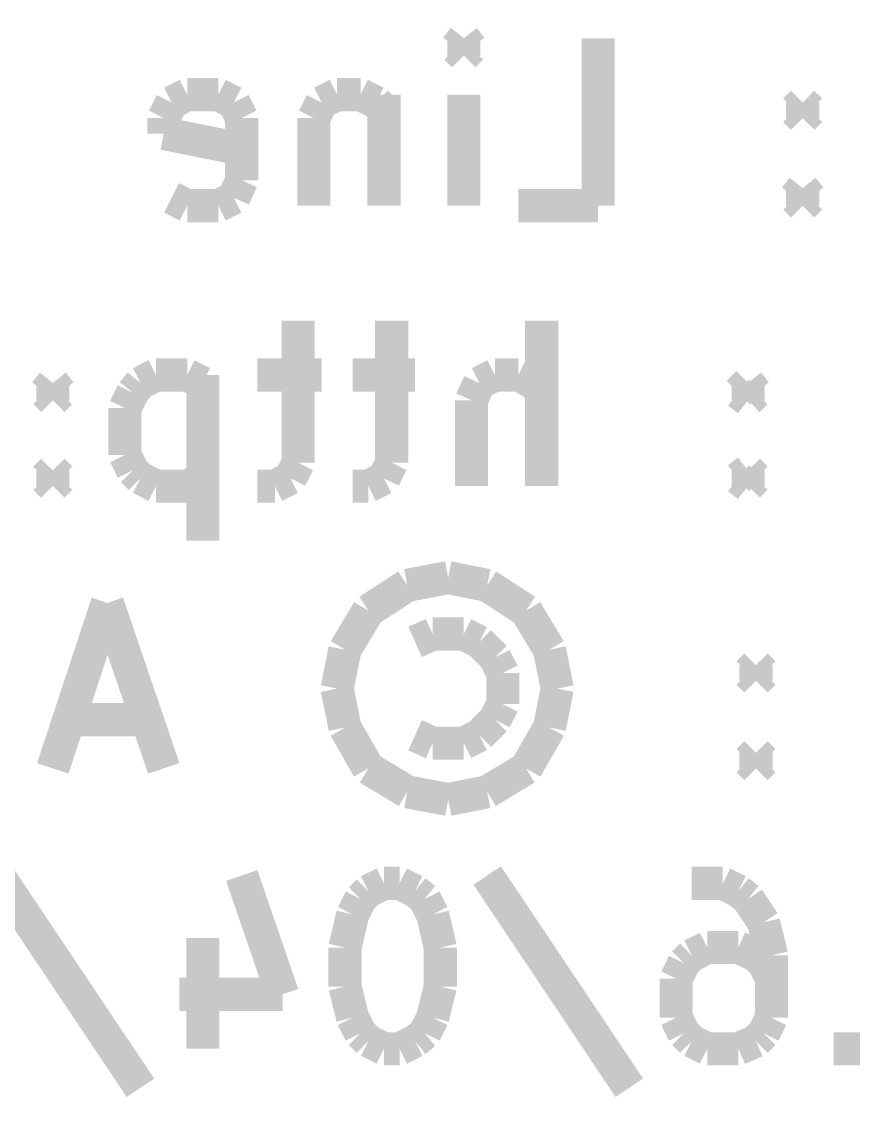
# Model space of a CAD drawing. Header units: millimetres. Extents: x 10 to 287, y 10 to 200.
# Drawn here: x 124.57 to 132.1, y 128.31 to 138.12 of the extents above; entities that cross this region are included whole.
import ezdxf

# ---------------------------------------------------------------- set-up
doc = ezdxf.new("R2010")
doc.units = ezdxf.units.MM
doc.layers.add('P', color=7, linetype='Continuous')

msp = doc.modelspace()

# ---------------------------------------------------------------- linework, layer by layer
at = {"layer": 'P', "const_width": 0.3}
for points in [[(128.499, 137.883), (128.57, 137.971)], [(128.499, 137.883), (128.57, 137.971)], [(128.499, 137.883), (128.57, 137.971)], [(128.499, 137.883), (128.57, 137.971)], [(128.57, 137.971), (128.64, 137.883)], [(128.57, 137.971), (128.57, 137.813)], [(128.57, 137.971), (128.64, 137.883)], [(128.57, 137.971), (128.57, 137.813)], [(128.57, 137.971), (128.64, 137.883)], [(128.57, 137.971), (128.57, 137.813)], [(128.57, 137.971), (128.64, 137.883)], [(128.57, 137.971), (128.57, 137.813)], [(129.787, 136.454), (129.787, 137.971)], [(129.787, 136.454), (129.787, 137.971)], [(129.787, 136.454), (129.787, 137.971)], [(129.787, 136.454), (129.787, 137.971)], [(128.57, 137.813), (128.499, 137.883)], [(128.57, 137.813), (128.499, 137.883)], [(128.57, 137.813), (128.499, 137.883)], [(128.57, 137.813), (128.499, 137.883)], [(128.64, 137.883), (128.57, 137.813)], [(128.64, 137.883), (128.57, 137.813)], [(128.64, 137.883), (128.57, 137.813)], [(128.64, 137.883), (128.57, 137.813)], [(126.065, 137.46), (125.924, 137.389)], [(126.065, 137.46), (125.924, 137.389)], [(126.065, 137.46), (125.924, 137.389)], [(126.065, 137.46), (125.924, 137.389)], [(126.347, 137.46), (126.065, 137.46)], [(126.347, 137.46), (126.065, 137.46)], [(126.347, 137.46), (126.065, 137.46)], [(126.347, 137.46), (126.065, 137.46)], [(126.488, 137.389), (126.347, 137.46)], [(126.488, 137.389), (126.347, 137.46)], [(126.488, 137.389), (126.347, 137.46)], [(126.488, 137.389), (126.347, 137.46)], [(127.423, 137.46), (127.282, 137.389)], [(127.423, 137.46), (127.282, 137.389)], [(127.423, 137.46), (127.282, 137.389)], [(127.423, 137.46), (127.282, 137.389)], [(127.635, 137.46), (127.423, 137.46)], [(127.635, 137.46), (127.423, 137.46)], [(127.635, 137.46), (127.423, 137.46)], [(127.635, 137.46), (127.423, 137.46)], [(127.776, 137.389), (127.635, 137.46)], [(127.776, 137.389), (127.635, 137.46)], [(127.776, 137.389), (127.635, 137.46)], [(127.776, 137.389), (127.635, 137.46)], [(127.847, 137.46), (127.847, 136.454)], [(127.847, 137.46), (127.847, 136.454)], [(127.847, 137.46), (127.847, 136.454)], [(127.847, 137.46), (127.847, 136.454)], [(128.57, 136.454), (128.57, 137.46)], [(128.57, 136.454), (128.57, 137.46)], [(128.57, 136.454), (128.57, 137.46)], [(128.57, 136.454), (128.57, 137.46)], [(125.924, 137.389), (125.853, 137.248)], [(125.924, 137.389), (125.853, 137.248)], [(125.924, 137.389), (125.853, 137.248)], [(125.924, 137.389), (125.853, 137.248)], [(126.559, 137.248), (126.488, 137.389)], [(126.559, 137.248), (126.488, 137.389)], [(126.559, 137.248), (126.488, 137.389)], [(126.559, 137.248), (126.488, 137.389)], [(127.282, 137.389), (127.212, 137.248)], [(127.282, 137.389), (127.212, 137.248)], [(127.282, 137.389), (127.212, 137.248)], [(127.282, 137.389), (127.212, 137.248)], [(127.847, 137.319), (127.776, 137.389)], [(127.847, 137.319), (127.776, 137.389)], [(127.847, 137.319), (127.776, 137.389)], [(127.847, 137.319), (127.776, 137.389)], [(131.639, 137.389), (131.568, 137.319)], [(131.639, 137.389), (131.568, 137.319)], [(131.639, 137.389), (131.568, 137.319)], [(131.639, 137.389), (131.568, 137.319)], [(131.71, 137.319), (131.639, 137.389)], [(131.639, 137.389), (131.639, 137.248)], [(131.71, 137.319), (131.639, 137.389)], [(131.639, 137.389), (131.639, 137.248)], [(131.71, 137.319), (131.639, 137.389)], [(131.639, 137.389), (131.639, 137.248)], [(131.71, 137.319), (131.639, 137.389)], [(131.639, 137.389), (131.639, 137.248)], [(125.853, 137.248), (125.853, 137.107)], [(125.853, 137.248), (125.853, 137.107)], [(125.853, 137.248), (125.853, 137.107)], [(125.853, 137.248), (125.853, 137.107)], [(126.559, 136.684), (126.559, 137.248)], [(126.559, 136.684), (126.559, 137.248)], [(126.559, 136.684), (126.559, 137.248)], [(126.559, 136.684), (126.559, 137.248)], [(127.212, 137.248), (127.212, 136.454)], [(127.212, 137.248), (127.212, 136.454)], [(127.212, 137.248), (127.212, 136.454)], [(127.212, 137.248), (127.212, 136.454)], [(131.568, 137.319), (131.639, 137.248)], [(131.568, 137.319), (131.639, 137.248)], [(131.568, 137.319), (131.639, 137.248)], [(131.568, 137.319), (131.639, 137.248)], [(131.639, 137.248), (131.71, 137.319)], [(131.639, 137.248), (131.71, 137.319)], [(131.639, 137.248), (131.71, 137.319)], [(131.639, 137.248), (131.71, 137.319)], [(125.853, 137.107), (126.559, 136.966)], [(125.853, 137.107), (126.559, 136.966)], [(125.853, 137.107), (126.559, 136.966)], [(125.853, 137.107), (126.559, 136.966)], [(126.488, 136.525), (126.559, 136.684)], [(126.488, 136.525), (126.559, 136.684)], [(126.488, 136.525), (126.559, 136.684)], [(126.488, 136.525), (126.559, 136.684)], [(131.639, 136.613), (131.568, 136.525)], [(131.639, 136.613), (131.568, 136.525)], [(131.639, 136.613), (131.568, 136.525)], [(131.639, 136.613), (131.568, 136.525)], [(131.71, 136.525), (131.639, 136.613)], [(131.639, 136.613), (131.639, 136.454)], [(131.71, 136.525), (131.639, 136.613)], [(131.639, 136.613), (131.639, 136.454)], [(131.71, 136.525), (131.639, 136.613)], [(131.639, 136.613), (131.639, 136.454)], [(131.71, 136.525), (131.639, 136.613)], [(131.639, 136.613), (131.639, 136.454)], [(125.924, 136.525), (126.065, 136.454)], [(125.924, 136.525), (126.065, 136.454)], [(125.924, 136.525), (126.065, 136.454)], [(125.924, 136.525), (126.065, 136.454)], [(126.347, 136.454), (126.488, 136.525)], [(126.347, 136.454), (126.488, 136.525)], [(126.347, 136.454), (126.488, 136.525)], [(126.347, 136.454), (126.488, 136.525)], [(131.568, 136.525), (131.639, 136.454)], [(131.568, 136.525), (131.639, 136.454)], [(131.568, 136.525), (131.639, 136.454)], [(131.568, 136.525), (131.639, 136.454)], [(131.639, 136.454), (131.71, 136.525)], [(131.639, 136.454), (131.71, 136.525)], [(131.639, 136.454), (131.71, 136.525)], [(131.639, 136.454), (131.71, 136.525)], [(126.065, 136.454), (126.347, 136.454)], [(126.065, 136.454), (126.347, 136.454)], [(126.065, 136.454), (126.347, 136.454)], [(126.065, 136.454), (126.347, 136.454)], [(129.064, 136.454), (129.787, 136.454)], [(129.064, 136.454), (129.787, 136.454)], [(129.064, 136.454), (129.787, 136.454)], [(129.064, 136.454), (129.787, 136.454)], [(127.071, 135.414), (127.071, 134.126)], [(127.071, 135.414), (127.071, 134.126)], [(127.071, 135.414), (127.071, 134.126)], [(127.071, 135.414), (127.071, 134.126)], [(127.917, 135.414), (127.917, 134.126)], [(127.917, 135.414), (127.917, 134.126)], [(127.917, 135.414), (127.917, 134.126)], [(127.917, 135.414), (127.917, 134.126)], [(129.275, 133.914), (129.275, 135.414)], [(129.275, 133.914), (129.275, 135.414)], [(129.275, 133.914), (129.275, 135.414)], [(129.275, 133.914), (129.275, 135.414)], [(125.783, 134.92), (125.642, 134.849)], [(125.783, 134.92), (125.642, 134.849)], [(125.783, 134.92), (125.642, 134.849)], [(125.783, 134.92), (125.642, 134.849)], [(126.065, 134.92), (125.783, 134.92)], [(126.065, 134.92), (125.783, 134.92)], [(126.065, 134.92), (125.783, 134.92)], [(126.065, 134.92), (125.783, 134.92)], [(126.206, 134.849), (126.065, 134.92)], [(126.206, 134.849), (126.065, 134.92)], [(126.206, 134.849), (126.065, 134.92)], [(126.206, 134.849), (126.065, 134.92)], [(126.206, 134.92), (126.206, 133.421)], [(126.206, 134.92), (126.206, 133.421)], [(126.206, 134.92), (126.206, 133.421)], [(126.206, 134.92), (126.206, 133.421)], [(127.282, 134.92), (126.7, 134.92)], [(127.282, 134.92), (126.7, 134.92)], [(127.282, 134.92), (126.7, 134.92)], [(127.282, 134.92), (126.7, 134.92)], [(128.129, 134.92), (127.564, 134.92)], [(128.129, 134.92), (127.564, 134.92)], [(128.129, 134.92), (127.564, 134.92)], [(128.129, 134.92), (127.564, 134.92)], [(128.711, 134.849), (128.852, 134.92)], [(128.711, 134.849), (128.852, 134.92)], [(128.711, 134.849), (128.852, 134.92)], [(128.711, 134.849), (128.852, 134.92)], [(128.852, 134.92), (129.064, 134.92)], [(128.852, 134.92), (129.064, 134.92)], [(128.852, 134.92), (129.064, 134.92)], [(128.852, 134.92), (129.064, 134.92)], [(129.064, 134.92), (129.205, 134.849)], [(129.064, 134.92), (129.205, 134.849)], [(129.064, 134.92), (129.205, 134.849)], [(129.064, 134.92), (129.205, 134.849)], [(124.848, 134.849), (124.778, 134.761)], [(124.848, 134.849), (124.778, 134.761)], [(124.848, 134.849), (124.778, 134.761)], [(124.848, 134.849), (124.778, 134.761)], [(124.919, 134.761), (124.848, 134.849)], [(124.848, 134.849), (124.848, 134.691)], [(124.919, 134.761), (124.848, 134.849)], [(124.848, 134.849), (124.848, 134.691)], [(124.919, 134.761), (124.848, 134.849)], [(124.848, 134.849), (124.848, 134.691)], [(124.919, 134.761), (124.848, 134.849)], [(124.848, 134.849), (124.848, 134.691)], [(125.642, 134.849), (125.571, 134.761)], [(125.642, 134.849), (125.571, 134.761)], [(125.642, 134.849), (125.571, 134.761)], [(125.642, 134.849), (125.571, 134.761)], [(128.64, 134.691), (128.711, 134.849)], [(128.64, 134.691), (128.711, 134.849)], [(128.64, 134.691), (128.711, 134.849)], [(128.64, 134.691), (128.711, 134.849)], [(129.205, 134.849), (129.275, 134.761)], [(129.205, 134.849), (129.275, 134.761)], [(129.205, 134.849), (129.275, 134.761)], [(129.205, 134.849), (129.275, 134.761)], [(131.145, 134.849), (131.057, 134.761)], [(131.145, 134.849), (131.057, 134.761)], [(131.145, 134.849), (131.057, 134.761)], [(131.145, 134.849), (131.057, 134.761)], [(131.216, 134.761), (131.145, 134.849)], [(131.145, 134.849), (131.145, 134.691)], [(131.216, 134.761), (131.145, 134.849)], [(131.145, 134.849), (131.145, 134.691)], [(131.216, 134.761), (131.145, 134.849)], [(131.145, 134.849), (131.145, 134.691)], [(131.216, 134.761), (131.145, 134.849)], [(131.145, 134.849), (131.145, 134.691)], [(124.778, 134.761), (124.848, 134.691)], [(124.778, 134.761), (124.848, 134.691)], [(124.778, 134.761), (124.848, 134.691)], [(124.778, 134.761), (124.848, 134.691)], [(124.848, 134.691), (124.919, 134.761)], [(124.848, 134.691), (124.919, 134.761)], [(124.848, 134.691), (124.919, 134.761)], [(124.848, 134.691), (124.919, 134.761)], [(125.571, 134.761), (125.501, 134.62)], [(125.571, 134.761), (125.501, 134.62)], [(125.571, 134.761), (125.501, 134.62)], [(125.571, 134.761), (125.501, 134.62)], [(131.057, 134.761), (131.145, 134.691)], [(131.057, 134.761), (131.145, 134.691)], [(131.057, 134.761), (131.145, 134.691)], [(131.057, 134.761), (131.145, 134.691)], [(131.145, 134.691), (131.216, 134.761)], [(131.145, 134.691), (131.216, 134.761)], [(131.145, 134.691), (131.216, 134.761)], [(131.145, 134.691), (131.216, 134.761)], [(125.501, 134.62), (125.501, 134.197)], [(125.501, 134.62), (125.501, 134.197)], [(125.501, 134.62), (125.501, 134.197)], [(125.501, 134.62), (125.501, 134.197)], [(128.64, 133.914), (128.64, 134.691)], [(128.64, 133.914), (128.64, 134.691)], [(128.64, 133.914), (128.64, 134.691)], [(128.64, 133.914), (128.64, 134.691)], [(125.501, 134.197), (125.571, 134.056)], [(125.501, 134.197), (125.571, 134.056)], [(125.501, 134.197), (125.571, 134.056)], [(125.501, 134.197), (125.571, 134.056)], [(127.071, 134.126), (127, 133.985)], [(127.071, 134.126), (127, 133.985)], [(127.071, 134.126), (127, 133.985)], [(127.071, 134.126), (127, 133.985)], [(127.917, 134.126), (127.847, 133.985)], [(127.917, 134.126), (127.847, 133.985)], [(127.917, 134.126), (127.847, 133.985)], [(127.917, 134.126), (127.847, 133.985)], [(124.848, 134.056), (124.778, 133.985)], [(124.848, 134.056), (124.778, 133.985)], [(124.848, 134.056), (124.778, 133.985)], [(124.848, 134.056), (124.778, 133.985)], [(124.919, 133.985), (124.848, 134.056)], [(124.848, 134.056), (124.848, 133.914)], [(124.919, 133.985), (124.848, 134.056)], [(124.848, 134.056), (124.848, 133.914)], [(124.919, 133.985), (124.848, 134.056)], [(124.848, 134.056), (124.848, 133.914)], [(124.919, 133.985), (124.848, 134.056)], [(124.848, 134.056), (124.848, 133.914)], [(125.571, 134.056), (125.642, 133.985)], [(125.571, 134.056), (125.642, 133.985)], [(125.571, 134.056), (125.642, 133.985)], [(125.571, 134.056), (125.642, 133.985)], [(131.145, 134.056), (131.057, 133.985)], [(131.145, 134.056), (131.057, 133.985)], [(131.145, 134.056), (131.057, 133.985)], [(131.145, 134.056), (131.057, 133.985)], [(131.216, 133.985), (131.145, 134.056)], [(131.145, 134.056), (131.145, 133.914)], [(131.216, 133.985), (131.145, 134.056)], [(131.145, 134.056), (131.145, 133.914)], [(131.216, 133.985), (131.145, 134.056)], [(131.145, 134.056), (131.145, 133.914)], [(131.216, 133.985), (131.145, 134.056)], [(131.145, 134.056), (131.145, 133.914)], [(124.778, 133.985), (124.848, 133.914)], [(124.778, 133.985), (124.848, 133.914)], [(124.778, 133.985), (124.848, 133.914)], [(124.778, 133.985), (124.848, 133.914)], [(124.848, 133.914), (124.919, 133.985)], [(124.848, 133.914), (124.919, 133.985)], [(124.848, 133.914), (124.919, 133.985)], [(124.848, 133.914), (124.919, 133.985)], [(125.642, 133.985), (125.783, 133.914)], [(125.642, 133.985), (125.783, 133.914)], [(125.642, 133.985), (125.783, 133.914)], [(125.642, 133.985), (125.783, 133.914)], [(125.783, 133.914), (126.065, 133.914)], [(125.783, 133.914), (126.065, 133.914)], [(125.783, 133.914), (126.065, 133.914)], [(125.783, 133.914), (126.065, 133.914)], [(126.065, 133.914), (126.206, 133.985)], [(126.065, 133.914), (126.206, 133.985)], [(126.065, 133.914), (126.206, 133.985)], [(126.065, 133.914), (126.206, 133.985)], [(126.859, 133.914), (126.7, 133.914)], [(126.859, 133.914), (126.7, 133.914)], [(126.859, 133.914), (126.7, 133.914)], [(126.859, 133.914), (126.7, 133.914)], [(127, 133.985), (126.859, 133.914)], [(127, 133.985), (126.859, 133.914)], [(127, 133.985), (126.859, 133.914)], [(127, 133.985), (126.859, 133.914)], [(127.706, 133.914), (127.564, 133.914)], [(127.706, 133.914), (127.564, 133.914)], [(127.706, 133.914), (127.564, 133.914)], [(127.706, 133.914), (127.564, 133.914)], [(127.847, 133.985), (127.706, 133.914)], [(127.847, 133.985), (127.706, 133.914)], [(127.847, 133.985), (127.706, 133.914)], [(127.847, 133.985), (127.706, 133.914)], [(131.057, 133.985), (131.145, 133.914)], [(131.057, 133.985), (131.145, 133.914)], [(131.057, 133.985), (131.145, 133.914)], [(131.057, 133.985), (131.145, 133.914)], [(131.145, 133.914), (131.216, 133.985)], [(131.145, 133.914), (131.216, 133.985)], [(131.145, 133.914), (131.216, 133.985)], [(131.145, 133.914), (131.216, 133.985)], [(128.058, 133.015), (128.429, 133.085)], [(128.058, 133.015), (128.429, 133.085)], [(128.058, 133.015), (128.429, 133.085)], [(128.058, 133.015), (128.429, 133.085)], [(128.429, 133.085), (128.782, 133.015)], [(128.429, 133.085), (128.782, 133.015)], [(128.429, 133.085), (128.782, 133.015)], [(128.429, 133.085), (128.782, 133.015)], [(127.706, 132.786), (128.058, 133.015)], [(127.706, 132.786), (128.058, 133.015)], [(127.706, 132.786), (128.058, 133.015)], [(127.706, 132.786), (128.058, 133.015)], [(128.782, 133.015), (129.134, 132.786)], [(128.782, 133.015), (129.134, 132.786)], [(128.782, 133.015), (129.134, 132.786)], [(128.782, 133.015), (129.134, 132.786)], [(125.342, 132.856), (124.848, 131.357)], [(125.342, 132.856), (124.848, 131.357)], [(125.342, 132.856), (124.848, 131.357)], [(125.342, 132.856), (124.848, 131.357)], [(125.853, 131.357), (125.342, 132.856)], [(125.853, 131.357), (125.342, 132.856)], [(125.853, 131.357), (125.342, 132.856)], [(125.853, 131.357), (125.342, 132.856)], [(127.494, 132.433), (127.706, 132.786)], [(127.494, 132.433), (127.706, 132.786)], [(127.494, 132.433), (127.706, 132.786)], [(127.494, 132.433), (127.706, 132.786)], [(129.134, 132.786), (129.346, 132.433)], [(129.134, 132.786), (129.346, 132.433)], [(129.134, 132.786), (129.346, 132.433)], [(129.134, 132.786), (129.346, 132.433)], [(128.129, 132.503), (128.288, 132.574)], [(128.129, 132.503), (128.288, 132.574)], [(128.129, 132.503), (128.288, 132.574)], [(128.129, 132.503), (128.288, 132.574)], [(128.288, 132.574), (128.57, 132.574)], [(128.288, 132.574), (128.57, 132.574)], [(128.288, 132.574), (128.57, 132.574)], [(128.288, 132.574), (128.57, 132.574)], [(128.57, 132.574), (128.711, 132.503)], [(128.57, 132.574), (128.711, 132.503)], [(128.57, 132.574), (128.711, 132.503)], [(128.57, 132.574), (128.711, 132.503)], [(128.711, 132.503), (128.852, 132.362)], [(128.711, 132.503), (128.852, 132.362)], [(128.711, 132.503), (128.852, 132.362)], [(128.711, 132.503), (128.852, 132.362)], [(127.423, 132.08), (127.494, 132.433)], [(127.423, 132.08), (127.494, 132.433)], [(127.423, 132.08), (127.494, 132.433)], [(127.423, 132.08), (127.494, 132.433)], [(128.852, 132.362), (128.923, 132.221)], [(128.852, 132.362), (128.923, 132.221)], [(128.852, 132.362), (128.923, 132.221)], [(128.852, 132.362), (128.923, 132.221)], [(129.346, 132.433), (129.417, 132.08)], [(129.346, 132.433), (129.417, 132.08)], [(129.346, 132.433), (129.417, 132.08)], [(129.346, 132.433), (129.417, 132.08)], [(131.216, 132.292), (131.145, 132.221)], [(131.216, 132.292), (131.145, 132.221)], [(131.216, 132.292), (131.145, 132.221)], [(131.216, 132.292), (131.145, 132.221)], [(131.286, 132.221), (131.216, 132.292)], [(131.216, 132.292), (131.216, 132.151)], [(131.286, 132.221), (131.216, 132.292)], [(131.216, 132.292), (131.216, 132.151)], [(131.286, 132.221), (131.216, 132.292)], [(131.216, 132.292), (131.216, 132.151)], [(131.286, 132.221), (131.216, 132.292)], [(131.216, 132.292), (131.216, 132.151)], [(128.923, 132.221), (128.923, 131.939)], [(128.923, 132.221), (128.923, 131.939)], [(128.923, 132.221), (128.923, 131.939)], [(128.923, 132.221), (128.923, 131.939)], [(131.145, 132.221), (131.216, 132.151)], [(131.145, 132.221), (131.216, 132.151)], [(131.145, 132.221), (131.216, 132.151)], [(131.145, 132.221), (131.216, 132.151)], [(131.216, 132.151), (131.286, 132.221)], [(131.216, 132.151), (131.286, 132.221)], [(131.216, 132.151), (131.286, 132.221)], [(131.216, 132.151), (131.286, 132.221)], [(127.494, 131.727), (127.423, 132.08)], [(127.494, 131.727), (127.423, 132.08)], [(127.494, 131.727), (127.423, 132.08)], [(127.494, 131.727), (127.423, 132.08)], [(129.417, 132.08), (129.346, 131.727)], [(129.417, 132.08), (129.346, 131.727)], [(129.417, 132.08), (129.346, 131.727)], [(129.417, 132.08), (129.346, 131.727)], [(128.923, 131.939), (128.852, 131.798)], [(128.923, 131.939), (128.852, 131.798)], [(128.923, 131.939), (128.852, 131.798)], [(128.923, 131.939), (128.852, 131.798)], [(125.712, 131.798), (124.989, 131.798)], [(125.712, 131.798), (124.989, 131.798)], [(125.712, 131.798), (124.989, 131.798)], [(125.712, 131.798), (124.989, 131.798)], [(128.852, 131.798), (128.711, 131.657)], [(128.852, 131.798), (128.711, 131.657)], [(128.852, 131.798), (128.711, 131.657)], [(128.852, 131.798), (128.711, 131.657)], [(127.706, 131.357), (127.494, 131.727)], [(127.706, 131.357), (127.494, 131.727)], [(127.706, 131.357), (127.494, 131.727)], [(127.706, 131.357), (127.494, 131.727)], [(128.288, 131.586), (128.129, 131.657)], [(128.288, 131.586), (128.129, 131.657)], [(128.288, 131.586), (128.129, 131.657)], [(128.288, 131.586), (128.129, 131.657)], [(128.711, 131.657), (128.57, 131.586)], [(128.711, 131.657), (128.57, 131.586)], [(128.711, 131.657), (128.57, 131.586)], [(128.711, 131.657), (128.57, 131.586)], [(129.346, 131.727), (129.134, 131.357)], [(129.346, 131.727), (129.134, 131.357)], [(129.346, 131.727), (129.134, 131.357)], [(129.346, 131.727), (129.134, 131.357)], [(128.57, 131.586), (128.288, 131.586)], [(128.57, 131.586), (128.288, 131.586)], [(128.57, 131.586), (128.288, 131.586)], [(128.57, 131.586), (128.288, 131.586)], [(131.216, 131.498), (131.145, 131.427)], [(131.216, 131.498), (131.145, 131.427)], [(131.216, 131.498), (131.145, 131.427)], [(131.216, 131.498), (131.145, 131.427)], [(131.286, 131.427), (131.216, 131.498)], [(131.216, 131.498), (131.216, 131.357)], [(131.286, 131.427), (131.216, 131.498)], [(131.216, 131.498), (131.216, 131.357)], [(131.286, 131.427), (131.216, 131.498)], [(131.216, 131.498), (131.216, 131.357)], [(131.286, 131.427), (131.216, 131.498)], [(131.216, 131.498), (131.216, 131.357)], [(131.145, 131.427), (131.216, 131.357)], [(131.145, 131.427), (131.216, 131.357)], [(131.145, 131.427), (131.216, 131.357)], [(131.145, 131.427), (131.216, 131.357)], [(131.216, 131.357), (131.286, 131.427)], [(131.216, 131.357), (131.286, 131.427)], [(131.216, 131.357), (131.286, 131.427)], [(131.216, 131.357), (131.286, 131.427)], [(128.058, 131.145), (127.706, 131.357)], [(128.058, 131.145), (127.706, 131.357)], [(128.058, 131.145), (127.706, 131.357)], [(128.058, 131.145), (127.706, 131.357)], [(129.134, 131.357), (128.782, 131.145)], [(129.134, 131.357), (128.782, 131.145)], [(129.134, 131.357), (128.782, 131.145)], [(129.134, 131.357), (128.782, 131.145)], [(128.429, 131.075), (128.058, 131.145)], [(128.429, 131.075), (128.058, 131.145)], [(128.429, 131.075), (128.058, 131.145)], [(128.429, 131.075), (128.058, 131.145)], [(128.782, 131.145), (128.429, 131.075)], [(128.782, 131.145), (128.429, 131.075)], [(128.782, 131.145), (128.429, 131.075)], [(128.782, 131.145), (128.429, 131.075)], [(124.354, 130.387), (125.642, 128.464)], [(124.354, 130.387), (125.642, 128.464)], [(124.354, 130.387), (125.642, 128.464)], [(124.354, 130.387), (125.642, 128.464)], [(126.559, 130.387), (126.929, 129.311)], [(126.559, 130.387), (126.929, 129.311)], [(126.559, 130.387), (126.929, 129.311)], [(126.559, 130.387), (126.929, 129.311)], [(128.782, 130.387), (130.069, 128.464)], [(128.782, 130.387), (130.069, 128.464)], [(128.782, 130.387), (130.069, 128.464)], [(128.782, 130.387), (130.069, 128.464)], [(127.847, 130.316), (127.706, 130.246)], [(127.847, 130.316), (127.706, 130.246)], [(127.847, 130.316), (127.706, 130.246)], [(127.847, 130.316), (127.706, 130.246)], [(127.988, 130.316), (127.847, 130.316)], [(127.988, 130.316), (127.847, 130.316)], [(127.988, 130.316), (127.847, 130.316)], [(127.988, 130.316), (127.847, 130.316)], [(128.129, 130.246), (127.988, 130.316)], [(128.129, 130.246), (127.988, 130.316)], [(128.129, 130.246), (127.988, 130.316)], [(128.129, 130.246), (127.988, 130.316)], [(130.634, 130.316), (130.916, 130.316)], [(130.634, 130.316), (130.916, 130.316)], [(130.634, 130.316), (130.916, 130.316)], [(130.634, 130.316), (130.916, 130.316)], [(130.916, 130.316), (131.057, 130.246)], [(130.916, 130.316), (131.057, 130.246)], [(130.916, 130.316), (131.057, 130.246)], [(130.916, 130.316), (131.057, 130.246)], [(127.706, 130.246), (127.635, 130.175)], [(127.706, 130.246), (127.635, 130.175)], [(127.706, 130.246), (127.635, 130.175)], [(127.706, 130.246), (127.635, 130.175)], [(128.217, 130.175), (128.129, 130.246)], [(128.217, 130.175), (128.129, 130.246)], [(128.217, 130.175), (128.129, 130.246)], [(128.217, 130.175), (128.129, 130.246)], [(131.057, 130.246), (131.145, 130.175)], [(131.057, 130.246), (131.145, 130.175)], [(131.057, 130.246), (131.145, 130.175)], [(131.057, 130.246), (131.145, 130.175)], [(127.635, 130.175), (127.564, 130.034)], [(127.635, 130.175), (127.564, 130.034)], [(127.635, 130.175), (127.564, 130.034)], [(127.635, 130.175), (127.564, 130.034)], [(128.288, 130.034), (128.217, 130.175)], [(128.288, 130.034), (128.217, 130.175)], [(128.288, 130.034), (128.217, 130.175)], [(128.288, 130.034), (128.217, 130.175)], [(131.145, 130.175), (131.286, 129.963)], [(131.145, 130.175), (131.286, 129.963)], [(131.145, 130.175), (131.286, 129.963)], [(131.145, 130.175), (131.286, 129.963)], [(127.564, 130.034), (127.494, 129.734)], [(127.564, 130.034), (127.494, 129.734)], [(127.564, 130.034), (127.494, 129.734)], [(127.564, 130.034), (127.494, 129.734)], [(128.358, 129.734), (128.288, 130.034)], [(128.358, 129.734), (128.288, 130.034)], [(128.358, 129.734), (128.288, 130.034)], [(128.358, 129.734), (128.288, 130.034)], [(131.286, 129.963), (131.357, 129.663)], [(131.286, 129.963), (131.357, 129.663)], [(131.286, 129.963), (131.357, 129.663)], [(131.286, 129.963), (131.357, 129.663)], [(126.206, 129.822), (126.206, 128.817)], [(126.206, 129.822), (126.206, 128.817)], [(126.206, 129.822), (126.206, 128.817)], [(126.206, 129.822), (126.206, 128.817)], [(127.494, 129.734), (127.494, 129.381)], [(127.494, 129.734), (127.494, 129.381)], [(127.494, 129.734), (127.494, 129.381)], [(127.494, 129.734), (127.494, 129.381)], [(128.358, 129.381), (128.358, 129.734)], [(128.358, 129.381), (128.358, 129.734)], [(128.358, 129.381), (128.358, 129.734)], [(128.358, 129.381), (128.358, 129.734)], [(130.634, 129.663), (130.775, 129.734)], [(130.634, 129.663), (130.775, 129.734)], [(130.634, 129.663), (130.775, 129.734)], [(130.634, 129.663), (130.775, 129.734)], [(130.775, 129.734), (131.057, 129.734)], [(130.775, 129.734), (131.057, 129.734)], [(130.775, 129.734), (131.057, 129.734)], [(130.775, 129.734), (131.057, 129.734)], [(131.057, 129.734), (131.216, 129.663)], [(131.057, 129.734), (131.216, 129.663)], [(131.057, 129.734), (131.216, 129.663)], [(131.057, 129.734), (131.216, 129.663)], [(130.563, 129.593), (130.634, 129.663)], [(130.563, 129.593), (130.634, 129.663)], [(130.563, 129.593), (130.634, 129.663)], [(130.563, 129.593), (130.634, 129.663)], [(131.216, 129.663), (131.286, 129.593)], [(131.216, 129.663), (131.286, 129.593)], [(131.216, 129.663), (131.286, 129.593)], [(131.216, 129.663), (131.286, 129.593)], [(131.357, 129.663), (131.357, 129.099)], [(131.357, 129.663), (131.357, 129.099)], [(131.357, 129.663), (131.357, 129.099)], [(131.357, 129.663), (131.357, 129.099)], [(130.493, 129.452), (130.563, 129.593)], [(130.493, 129.452), (130.563, 129.593)], [(130.493, 129.452), (130.563, 129.593)], [(130.493, 129.452), (130.563, 129.593)], [(131.286, 129.593), (131.357, 129.452)], [(131.286, 129.593), (131.357, 129.452)], [(131.286, 129.593), (131.357, 129.452)], [(131.286, 129.593), (131.357, 129.452)], [(130.493, 129.099), (130.493, 129.452)], [(130.493, 129.099), (130.493, 129.452)], [(130.493, 129.099), (130.493, 129.452)], [(130.493, 129.099), (130.493, 129.452)], [(126.929, 129.311), (125.995, 129.311)], [(126.929, 129.311), (125.995, 129.311)], [(126.929, 129.311), (125.995, 129.311)], [(126.929, 129.311), (125.995, 129.311)], [(127.494, 129.381), (127.564, 129.099)], [(127.494, 129.381), (127.564, 129.099)], [(127.494, 129.381), (127.564, 129.099)], [(127.494, 129.381), (127.564, 129.099)], [(128.288, 129.099), (128.358, 129.381)], [(128.288, 129.099), (128.358, 129.381)], [(128.288, 129.099), (128.358, 129.381)], [(128.288, 129.099), (128.358, 129.381)], [(127.564, 129.099), (127.635, 128.958)], [(127.564, 129.099), (127.635, 128.958)], [(127.564, 129.099), (127.635, 128.958)], [(127.564, 129.099), (127.635, 128.958)], [(128.217, 128.958), (128.288, 129.099)], [(128.217, 128.958), (128.288, 129.099)], [(128.217, 128.958), (128.288, 129.099)], [(128.217, 128.958), (128.288, 129.099)], [(130.563, 128.958), (130.493, 129.099)], [(130.563, 128.958), (130.493, 129.099)], [(130.563, 128.958), (130.493, 129.099)], [(130.563, 128.958), (130.493, 129.099)], [(131.357, 129.099), (131.286, 128.958)], [(131.357, 129.099), (131.286, 128.958)], [(131.357, 129.099), (131.286, 128.958)], [(131.357, 129.099), (131.286, 128.958)], [(127.635, 128.958), (127.706, 128.887)], [(127.635, 128.958), (127.706, 128.887)], [(127.635, 128.958), (127.706, 128.887)], [(127.635, 128.958), (127.706, 128.887)], [(128.129, 128.887), (128.217, 128.958)], [(128.129, 128.887), (128.217, 128.958)], [(128.129, 128.887), (128.217, 128.958)], [(128.129, 128.887), (128.217, 128.958)], [(130.634, 128.887), (130.563, 128.958)], [(130.634, 128.887), (130.563, 128.958)], [(130.634, 128.887), (130.563, 128.958)], [(130.634, 128.887), (130.563, 128.958)], [(131.286, 128.958), (131.216, 128.887)], [(131.286, 128.958), (131.216, 128.887)], [(131.286, 128.958), (131.216, 128.887)], [(131.286, 128.958), (131.216, 128.887)], [(127.706, 128.887), (127.847, 128.817)], [(127.706, 128.887), (127.847, 128.817)], [(127.706, 128.887), (127.847, 128.817)], [(127.706, 128.887), (127.847, 128.817)], [(127.847, 128.817), (127.988, 128.817)], [(127.847, 128.817), (127.988, 128.817)], [(127.847, 128.817), (127.988, 128.817)], [(127.847, 128.817), (127.988, 128.817)], [(127.988, 128.817), (128.129, 128.887)], [(127.988, 128.817), (128.129, 128.887)], [(127.988, 128.817), (128.129, 128.887)], [(127.988, 128.817), (128.129, 128.887)], [(130.775, 128.817), (130.634, 128.887)], [(130.775, 128.817), (130.634, 128.887)], [(130.775, 128.817), (130.634, 128.887)], [(130.775, 128.817), (130.634, 128.887)], [(131.057, 128.817), (130.775, 128.817)], [(131.057, 128.817), (130.775, 128.817)], [(131.057, 128.817), (130.775, 128.817)], [(131.057, 128.817), (130.775, 128.817)], [(131.216, 128.887), (131.057, 128.817)], [(131.216, 128.887), (131.057, 128.817)], [(131.216, 128.887), (131.057, 128.817)], [(131.216, 128.887), (131.057, 128.817)], [(131.921, 128.817), (132.786, 128.817)], [(131.921, 128.817), (132.786, 128.817)], [(131.921, 128.817), (132.786, 128.817)], [(131.921, 128.817), (132.786, 128.817)]]:
    msp.add_lwpolyline(points, dxfattribs=at)

doc.saveas('drawing.dxf')
